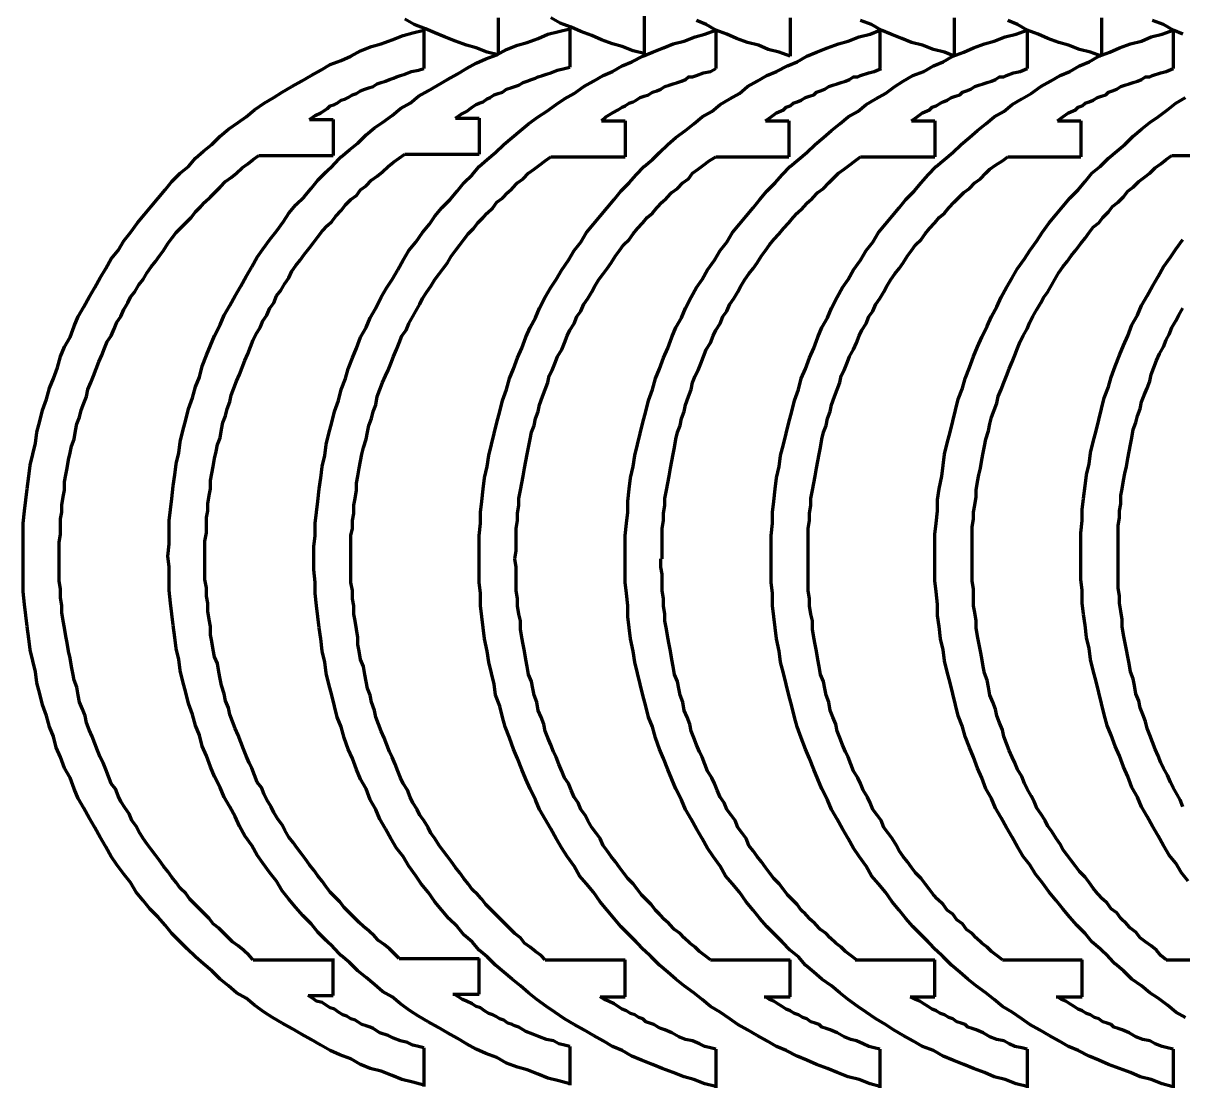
# Model space of a CAD drawing. Header units: inches. Extents: x 3 to 395, y -1 to 557.
# Drawn here: x 3 to 96.6, y 303.7 to 389.6 of the extents above; entities that cross this region are included whole.
import ezdxf

# ---------------------------------------------------------------- set-up
doc = ezdxf.new("R2010")
doc.units = ezdxf.units.IN
doc.layers.add('P', color=250, linetype='CONTINUOUS', lineweight=100)

msp = doc.modelspace()

# ---------------------------------------------------------------- linework, layer by layer
at = {"layer": 'P', "color": 0, "linetype": 'CONTINUOUS'}
for points in [[(41.333, 387), (40.444, 387.222), (39.556, 387.556), (38.778, 387.778), (37.889, 388.111), (37, 388.444), (36.222, 388.778), (35.444, 389.111), (34.556, 389.444), (33.778, 389.889)], [(41.333, 390), (41.333, 387)], [(53.111, 387.111), (52.222, 387.333), (51.333, 387.667), (50.556, 387.889), (49.667, 388.222), (48.889, 388.556), (48, 388.889), (47.222, 389.222), (46.333, 389.556), (45.556, 390)], [(53.111, 390.111), (53.111, 387.111)], [(64.889, 386.889), (64, 387.222), (63.111, 387.444), (62.333, 387.778), (61.444, 388), (60.556, 388.333), (59.778, 388.667), (58.889, 389), (58.111, 389.444), (57.333, 389.778)], [(64.889, 390), (64.889, 386.889)], [(78.111, 386.889), (77.333, 387.222), (76.444, 387.444), (75.556, 387.778), (74.667, 388), (73.889, 388.333), (73, 388.667), (72.222, 389), (71.444, 389.444), (70.556, 389.778)], [(78.111, 390), (78.111, 386.889)], [(90, 386.889), (89.111, 387.222), (88.222, 387.444), (87.333, 387.778), (86.556, 388), (85.667, 388.333), (84.889, 388.667), (84, 389), (83.222, 389.444), (82.444, 389.778)], [(90, 390), (90, 386.889)], [(96.556, 388.667), (95.778, 389), (95, 389.444), (94.111, 389.778)], [(3, 346.444), (3, 347.333), (3, 348.333), (3, 349.222), (3.111, 350.222), (3.222, 351.111), (3.333, 352), (3.444, 353), (3.556, 353.889), (3.778, 354.778), (4, 355.667), (4.111, 356.556), (4.333, 357.444), (4.556, 358.333), (4.889, 359.222), (5.111, 360.111), (5.444, 360.889), (5.778, 361.778), (6, 362.667), (6.333, 363.444), (6.778, 364.222), (7.111, 365.111), (7.444, 365.889), (7.889, 366.667), (8.333, 367.444), (8.778, 368.222), (9.222, 369), (9.667, 369.778), (10.111, 370.556), (10.667, 371.222), (11.111, 372), (11.667, 372.667), (12.222, 373.444), (12.778, 374.111), (13.333, 374.778), (13.889, 375.444), (14.444, 376.111), (15, 376.778), (15.667, 377.444), (16.333, 378), (16.889, 378.667), (17.556, 379.222), (18.222, 379.778), (18.889, 380.444), (19.556, 381), (20.333, 381.556), (21, 382), (21.667, 382.556), (22.444, 383.111), (23.222, 383.556), (23.889, 384), (24.667, 384.444), (25.444, 384.889), (26.222, 385.333), (27, 385.778), (27.778, 386.222), (28.667, 386.556), (29.444, 386.889), (30.222, 387.333), (31.111, 387.667), (31.889, 387.889), (32.778, 388.222), (33.667, 388.556), (34.444, 388.778), (35.333, 389)], [(14.667, 346.556), (14.778, 347.556), (14.778, 348.444), (14.778, 349.444), (14.889, 350.333), (15, 351.222), (15.111, 352.222), (15.222, 353.111), (15.333, 354), (15.556, 354.889), (15.667, 355.778), (15.889, 356.667), (16.111, 357.556), (16.333, 358.444), (16.667, 359.333), (16.889, 360.222), (17.222, 361), (17.444, 361.889), (17.778, 362.778), (18.111, 363.556), (18.444, 364.333), (18.889, 365.222), (19.222, 366), (19.667, 366.778), (20.111, 367.556), (20.556, 368.333), (21, 369.111), (21.444, 369.889), (21.889, 370.667), (22.333, 371.333), (22.889, 372.111), (23.444, 372.778), (24, 373.556), (24.444, 374.222), (25, 374.889), (25.667, 375.556), (26.222, 376.222), (26.778, 376.889), (27.444, 377.556), (28, 378.111), (28.667, 378.778), (29.333, 379.333), (30, 379.889), (30.667, 380.556), (31.333, 381.111), (32, 381.556), (32.778, 382.111), (33.444, 382.667), (34.222, 383.111), (34.889, 383.667), (35.667, 384.111), (36.444, 384.556), (37.222, 385), (38, 385.444), (38.778, 385.889), (39.556, 386.333), (40.333, 386.667), (41.222, 387), (42, 387.444), (42.889, 387.778), (43.667, 388), (44.556, 388.333), (45.333, 388.667), (46.222, 388.889), (47.111, 389.111)], [(26.444, 346.333), (26.444, 347.333), (26.556, 348.222), (26.556, 349.222), (26.667, 350.111), (26.778, 351), (26.889, 352), (27, 352.889), (27.111, 353.778), (27.333, 354.667), (27.444, 355.556), (27.667, 356.444), (27.889, 357.333), (28.111, 358.222), (28.444, 359.111), (28.667, 360), (29, 360.889), (29.222, 361.667), (29.556, 362.556), (29.889, 363.333), (30.222, 364.222), (30.667, 365), (31, 365.778), (31.444, 366.556), (31.889, 367.444), (32.333, 368.222), (32.778, 368.889), (33.222, 369.667), (33.667, 370.444), (34.111, 371.222), (34.667, 371.889), (35.222, 372.667), (35.778, 373.333), (36.222, 374), (36.778, 374.667), (37.444, 375.333), (38, 376), (38.556, 376.667), (39.222, 377.333), (39.778, 378), (40.444, 378.556), (41.111, 379.111), (41.778, 379.778), (42.444, 380.333), (43.111, 380.889), (43.778, 381.444), (44.556, 382), (45.222, 382.444), (46, 383), (46.667, 383.444), (47.444, 383.889), (48.222, 384.444), (49, 384.889), (49.778, 385.333), (50.556, 385.667), (51.333, 386.111), (52.111, 386.444), (53, 386.889), (53.778, 387.222), (54.667, 387.556), (55.444, 387.889), (56.333, 388.111), (57.222, 388.444), (58, 388.667), (58.889, 389)], [(35.333, 389), (35.333, 385.889)], [(39.778, 346.333), (39.778, 347.333), (39.778, 348.222), (39.889, 349.222), (39.889, 350.111), (40, 351), (40.111, 352), (40.222, 352.889), (40.444, 353.778), (40.556, 354.667), (40.778, 355.556), (41, 356.444), (41.222, 357.333), (41.444, 358.222), (41.667, 359.111), (42, 360), (42.222, 360.889), (42.556, 361.667), (42.889, 362.556), (43.222, 363.333), (43.556, 364.222), (43.889, 365), (44.333, 365.778), (44.667, 366.556), (45.111, 367.444), (45.556, 368.222), (46, 368.889), (46.444, 369.667), (47, 370.444), (47.444, 371.222), (48, 371.889), (48.444, 372.667), (49, 373.333), (49.556, 374), (50.111, 374.667), (50.667, 375.333), (51.222, 376), (51.889, 376.667), (52.444, 377.333), (53.111, 378), (53.778, 378.556), (54.333, 379.111), (55, 379.778), (55.667, 380.333), (56.444, 380.889), (57.111, 381.444), (57.778, 382), (58.556, 382.444), (59.222, 383), (60, 383.444), (60.778, 383.889), (61.444, 384.444), (62.222, 384.889), (63, 385.333), (63.778, 385.667), (64.667, 386.111), (65.444, 386.444), (66.222, 386.889), (67, 387.222), (67.889, 387.556), (68.778, 387.889), (69.556, 388.111), (70.444, 388.444), (71.333, 388.667), (72.111, 389)], [(47.111, 389.111), (47.111, 386)], [(51.556, 346.333), (51.556, 347.333), (51.556, 348.222), (51.667, 349.222), (51.778, 350.111), (51.778, 351), (51.889, 352), (52, 352.889), (52.222, 353.778), (52.333, 354.667), (52.556, 355.556), (52.778, 356.444), (53, 357.333), (53.222, 358.222), (53.444, 359.111), (53.778, 360), (54, 360.889), (54.333, 361.667), (54.667, 362.556), (55, 363.333), (55.333, 364.222), (55.667, 365), (56.111, 365.778), (56.444, 366.556), (56.889, 367.444), (57.333, 368.222), (57.778, 368.889), (58.222, 369.667), (58.778, 370.444), (59.222, 371.222), (59.778, 371.889), (60.222, 372.667), (60.778, 373.333), (61.333, 374), (61.889, 374.667), (62.444, 375.333), (63, 376), (63.667, 376.667), (64.222, 377.333), (64.889, 378), (65.556, 378.556), (66.222, 379.111), (66.889, 379.778), (67.556, 380.333), (68.222, 380.889), (68.889, 381.444), (69.556, 382), (70.333, 382.444), (71, 383), (71.778, 383.444), (72.556, 383.889), (73.333, 384.444), (74, 384.889), (74.778, 385.333), (75.667, 385.667), (76.444, 386.111), (77.222, 386.444), (78, 386.889), (78.889, 387.222), (79.667, 387.556), (80.556, 387.889), (81.333, 388.111), (82.222, 388.444), (83.111, 388.667), (84, 389)], [(58.889, 389), (58.889, 385.889)], [(63.333, 346.333), (63.333, 347.333), (63.333, 348.222), (63.444, 349.222), (63.444, 350.111), (63.556, 351), (63.667, 352), (63.778, 352.889), (64, 353.778), (64.111, 354.667), (64.333, 355.556), (64.556, 356.444), (64.778, 357.333), (65, 358.222), (65.222, 359.111), (65.556, 360), (65.778, 360.889), (66.111, 361.667), (66.444, 362.556), (66.778, 363.333), (67.111, 364.222), (67.444, 365), (67.889, 365.778), (68.222, 366.556), (68.667, 367.444), (69.111, 368.222), (69.556, 368.889), (70, 369.667), (70.556, 370.444), (71, 371.222), (71.556, 371.889), (72, 372.667), (72.556, 373.333), (73.111, 374), (73.667, 374.667), (74.222, 375.333), (74.889, 376), (75.444, 376.667), (76, 377.333), (76.667, 378), (77.333, 378.556), (78, 379.111), (78.667, 379.778), (79.333, 380.333), (80, 380.889), (80.667, 381.444), (81.333, 382), (82.111, 382.444), (82.778, 383), (83.556, 383.444), (84.333, 383.889), (85.111, 384.444), (85.889, 384.889), (86.667, 385.333), (87.444, 385.667), (88.222, 386.111), (89, 386.444), (89.778, 386.889), (90.667, 387.222), (91.444, 387.556), (92.333, 387.889), (93.222, 388.111), (94, 388.444), (94.889, 388.667), (95.778, 389)], [(72.111, 389), (72.111, 385.889)], [(84, 389), (84, 385.889)], [(95.778, 389), (95.778, 385.889)], [(26.111, 381.778), (26.556, 382.111), (27, 382.333), (27.556, 382.667), (27.778, 382.889), (28.111, 383), (28.333, 383.111), (28.667, 383.333), (29, 383.444), (29.222, 383.556), (29.556, 383.778), (29.889, 383.889), (30.222, 384.111), (30.556, 384.222), (30.889, 384.333), (31.222, 384.444), (31.556, 384.667), (31.889, 384.778), (32.222, 384.889), (32.556, 385), (32.889, 385.111), (33.111, 385.222), (33.444, 385.333), (33.778, 385.444), (34.333, 385.667), (34.889, 385.778), (35.333, 385.889)], [(37.889, 381.889), (38.333, 382.222), (38.778, 382.444), (39.222, 382.778), (39.556, 383), (39.778, 383.111), (40.111, 383.222), (40.444, 383.444), (40.667, 383.556), (41, 383.778), (41.333, 383.889), (41.667, 384), (42, 384.222), (42.333, 384.333), (42.667, 384.444), (43, 384.556), (43.333, 384.778), (43.667, 384.889), (44, 385), (44.333, 385.111), (44.556, 385.222), (44.889, 385.333), (45.222, 385.444), (45.556, 385.556), (46.111, 385.778), (46.667, 385.889), (47.111, 386)], [(49.667, 381.667), (50, 382), (50.556, 382.333), (51, 382.556), (51.333, 382.778), (51.556, 382.889), (51.889, 383.111), (52.222, 383.222), (52.444, 383.333), (52.778, 383.556), (53.111, 383.667), (53.444, 383.778), (53.778, 384), (54.111, 384.111), (54.444, 384.222), (54.778, 384.444), (55.111, 384.556), (55.444, 384.667), (55.778, 384.778), (56.111, 384.889), (56.444, 385), (56.667, 385.222), (57, 385.222), (57.333, 385.333), (57.889, 385.556), (58.444, 385.667), (58.889, 385.889)], [(62.889, 381.667), (63.333, 382), (63.778, 382.333), (64.333, 382.556), (64.556, 382.778), (64.889, 382.889), (65.111, 383.111), (65.444, 383.222), (65.778, 383.333), (66.111, 383.556), (66.444, 383.667), (66.778, 383.778), (67, 384), (67.333, 384.111), (67.667, 384.222), (68, 384.444), (68.333, 384.556), (68.667, 384.667), (69, 384.778), (69.333, 384.889), (69.667, 385), (70, 385.222), (70.333, 385.222), (70.556, 385.333), (71.222, 385.556), (71.667, 385.667), (72.222, 385.889)], [(74.667, 381.667), (75.111, 382), (75.556, 382.333), (76.111, 382.556), (76.333, 382.778), (76.667, 382.889), (77, 383.111), (77.222, 383.222), (77.556, 383.333), (77.889, 383.556), (78.222, 383.667), (78.556, 383.778), (78.778, 384), (79.111, 384.111), (79.444, 384.222), (79.778, 384.444), (80.111, 384.556), (80.444, 384.667), (80.778, 384.778), (81.111, 384.889), (81.444, 385), (81.778, 385.222), (82.111, 385.222), (82.333, 385.333), (82.889, 385.556), (83.444, 385.667), (84, 385.889)], [(86.444, 381.667), (86.889, 382), (87.333, 382.333), (87.889, 382.556), (88.111, 382.778), (88.444, 382.889), (88.667, 383.111), (89, 383.222), (89.333, 383.333), (89.667, 383.556), (90, 383.667), (90.333, 383.778), (90.556, 384), (90.889, 384.111), (91.222, 384.222), (91.556, 384.444), (91.889, 384.556), (92.222, 384.667), (92.556, 384.778), (92.889, 384.889), (93.222, 385), (93.556, 385.222), (93.889, 385.222), (94.111, 385.333), (94.778, 385.556), (95.222, 385.667), (95.778, 385.889)], [(76.556, 346.444), (76.556, 347.333), (76.556, 348.333), (76.667, 349.222), (76.778, 350.222), (76.778, 351.111), (76.889, 352), (77.111, 353), (77.222, 353.889), (77.333, 354.778), (77.556, 355.667), (77.778, 356.556), (78, 357.444), (78.222, 358.333), (78.444, 359.222), (78.778, 360.111), (79, 360.889), (79.333, 361.778), (79.667, 362.667), (80, 363.444), (80.333, 364.222), (80.778, 365.111), (81.111, 365.889), (81.556, 366.667), (81.889, 367.444), (82.333, 368.222), (82.778, 369), (83.222, 369.778), (83.778, 370.556), (84.222, 371.222), (84.778, 372), (85.222, 372.667), (85.778, 373.444), (86.333, 374.111), (86.889, 374.778), (87.444, 375.444), (88.111, 376.111), (88.667, 376.778), (89.222, 377.444), (89.889, 378), (90.556, 378.667), (91.222, 379.222), (91.889, 379.778), (92.556, 380.444), (93.222, 381), (93.889, 381.556), (94.556, 382), (95.333, 382.556), (96, 383.111), (96.778, 383.556)], [(26.111, 381.778), (28, 381.778)], [(28, 381.778), (28, 378.889)], [(37.889, 381.889), (39.778, 381.889)], [(39.778, 381.889), (39.778, 379)], [(49.667, 381.667), (51.556, 381.667)], [(51.556, 381.667), (51.556, 378.778)], [(62.889, 381.667), (64.778, 381.667)], [(64.778, 381.667), (64.778, 378.778)], [(74.667, 381.667), (76.556, 381.667)], [(76.556, 381.667), (76.556, 378.778)], [(86.444, 381.667), (88.333, 381.667)], [(88.333, 381.667), (88.333, 378.778)], [(17.667, 346.556), (17.667, 347.222), (17.667, 347.778), (17.778, 348.444), (17.778, 349), (17.778, 349.667), (17.889, 350.222), (17.889, 350.778), (18, 351.444), (18.111, 352), (18.111, 352.667), (18.222, 353.222), (18.333, 353.778), (18.444, 354.444), (18.556, 355), (18.667, 355.556), (18.889, 356.111), (19, 356.778), (19.111, 357.333), (19.333, 357.889), (19.444, 358.444), (19.667, 359), (19.778, 359.556), (20, 360.111), (20.222, 360.667), (20.444, 361.222), (20.667, 361.778), (20.889, 362.333), (21.111, 362.889), (21.333, 363.444), (21.556, 364), (21.778, 364.444), (22.111, 365), (22.333, 365.556), (22.667, 366), (22.889, 366.556), (23.222, 367), (23.444, 367.556), (23.778, 368), (24.111, 368.556), (24.444, 369), (24.667, 369.556), (25, 370), (25.333, 370.444), (25.667, 370.889), (26.111, 371.444), (26.444, 371.889), (26.778, 372.333), (27.111, 372.778), (27.556, 373.222), (27.889, 373.556), (28.222, 374), (28.667, 374.444), (29, 374.889), (29.444, 375.333), (29.889, 375.667), (30.222, 376.111), (30.667, 376.444), (31.111, 376.889), (31.556, 377.222), (32, 377.556), (32.444, 378), (32.889, 378.333), (33.333, 378.667), (33.778, 379)], [(33.778, 379), (39.778, 379)], [(5.889, 346.444), (5.889, 347.111), (5.889, 347.667), (6, 348.333), (6, 348.889), (6, 349.556), (6.111, 350.111), (6.111, 350.667), (6.222, 351.333), (6.333, 351.889), (6.333, 352.556), (6.444, 353.111), (6.556, 353.667), (6.667, 354.333), (6.778, 354.889), (6.889, 355.444), (7.111, 356), (7.222, 356.667), (7.333, 357.222), (7.556, 357.778), (7.667, 358.333), (7.889, 358.889), (8.111, 359.444), (8.222, 360), (8.444, 360.556), (8.667, 361.111), (8.889, 361.667), (9.111, 362.222), (9.333, 362.778), (9.556, 363.333), (9.778, 363.889), (10.111, 364.333), (10.333, 364.889), (10.556, 365.444), (10.889, 365.889), (11.111, 366.444), (11.444, 367), (11.667, 367.444), (12, 367.889), (12.333, 368.444), (12.667, 368.889), (13, 369.444), (13.333, 369.889), (13.667, 370.333), (14, 370.778), (14.333, 371.222), (14.667, 371.778), (15, 372.222), (15.333, 372.667), (15.778, 373.111), (16.111, 373.444), (16.556, 373.889), (16.889, 374.333), (17.333, 374.778), (17.667, 375.111), (18.111, 375.556), (18.556, 376), (18.889, 376.333), (19.333, 376.778), (19.778, 377.111), (20.222, 377.444), (20.667, 377.889), (21.111, 378.222), (21.556, 378.556), (22, 378.889)], [(22, 378.889), (28, 378.889)], [(29.444, 346.333), (29.444, 347), (29.444, 347.556), (29.444, 348.222), (29.556, 348.778), (29.556, 349.444), (29.667, 350), (29.667, 350.667), (29.778, 351.222), (29.889, 351.889), (29.889, 352.444), (30, 353), (30.111, 353.667), (30.222, 354.222), (30.333, 354.778), (30.444, 355.333), (30.667, 356), (30.778, 356.556), (30.889, 357.111), (31.111, 357.667), (31.222, 358.222), (31.444, 358.778), (31.556, 359.444), (31.778, 360), (32, 360.556), (32.222, 361.111), (32.444, 361.556), (32.667, 362.111), (32.889, 362.667), (33.111, 363.222), (33.333, 363.778), (33.556, 364.333), (33.889, 364.778), (34.111, 365.333), (34.444, 365.889), (34.667, 366.333), (35, 366.889), (35.222, 367.333), (35.556, 367.889), (35.889, 368.333), (36.222, 368.889), (36.556, 369.333), (36.889, 369.778), (37.222, 370.222), (37.556, 370.778), (37.889, 371.222), (38.222, 371.667), (38.556, 372.111), (38.889, 372.556), (39.333, 373), (39.667, 373.444), (40.111, 373.889), (40.444, 374.222), (40.889, 374.667), (41.222, 375.111), (41.667, 375.444), (42.111, 375.889), (42.444, 376.222), (42.889, 376.667), (43.333, 377), (43.778, 377.444), (44.222, 377.778), (44.667, 378.111), (45.111, 378.444), (45.556, 378.778)], [(42.667, 346.333), (42.778, 347), (42.778, 347.556), (42.778, 348.222), (42.778, 348.778), (42.889, 349.444), (42.889, 350), (43, 350.667), (43, 351.222), (43.111, 351.889), (43.222, 352.444), (43.333, 353), (43.444, 353.667), (43.556, 354.222), (43.667, 354.778), (43.778, 355.333), (43.889, 356), (44, 356.556), (44.222, 357.111), (44.333, 357.667), (44.556, 358.222), (44.667, 358.778), (44.889, 359.444), (45.111, 360), (45.333, 360.556), (45.444, 361.111), (45.667, 361.556), (45.889, 362.111), (46.111, 362.667), (46.444, 363.222), (46.667, 363.778), (46.889, 364.333), (47.111, 364.778), (47.444, 365.333), (47.667, 365.889), (48, 366.333), (48.222, 366.889), (48.556, 367.333), (48.889, 367.889), (49.111, 368.333), (49.444, 368.889), (49.778, 369.333), (50.111, 369.778), (50.444, 370.222), (50.778, 370.778), (51.111, 371.222), (51.444, 371.667), (51.889, 372.111), (52.222, 372.556), (52.556, 373), (53, 373.444), (53.333, 373.889), (53.778, 374.222), (54.111, 374.667), (54.556, 375.111), (54.889, 375.444), (55.333, 375.889), (55.778, 376.222), (56.222, 376.667), (56.667, 377), (57, 377.444), (57.444, 377.778), (57.889, 378.111), (58.333, 378.444), (58.889, 378.778)], [(45.556, 378.778), (51.556, 378.778)], [(54.556, 346.333), (54.556, 347), (54.556, 347.556), (54.556, 348.222), (54.556, 348.778), (54.667, 349.444), (54.667, 350), (54.778, 350.667), (54.778, 351.222), (54.889, 351.889), (55, 352.444), (55.111, 353), (55.222, 353.667), (55.333, 354.222), (55.444, 354.778), (55.556, 355.333), (55.667, 356), (55.778, 356.556), (56, 357.111), (56.111, 357.667), (56.333, 358.222), (56.444, 358.778), (56.667, 359.444), (56.889, 360), (57, 360.556), (57.222, 361.111), (57.444, 361.556), (57.667, 362.111), (57.889, 362.667), (58.111, 363.222), (58.444, 363.778), (58.667, 364.333), (58.889, 364.778), (59.222, 365.333), (59.444, 365.889), (59.778, 366.333), (60, 366.889), (60.333, 367.333), (60.667, 367.889), (60.889, 368.333), (61.222, 368.889), (61.556, 369.333), (61.889, 369.778), (62.222, 370.222), (62.556, 370.778), (62.889, 371.222), (63.222, 371.667), (63.556, 372.111), (64, 372.556), (64.333, 373), (64.778, 373.444), (65.111, 373.889), (65.444, 374.222), (65.889, 374.667), (66.333, 375.111), (66.667, 375.444), (67.111, 375.889), (67.556, 376.222), (68, 376.667), (68.333, 377), (68.778, 377.444), (69.222, 377.778), (69.667, 378.111), (70.111, 378.444), (70.556, 378.778)], [(58.889, 378.778), (64.778, 378.778)], [(66.333, 346.333), (66.333, 347), (66.333, 347.556), (66.333, 348.222), (66.333, 348.778), (66.444, 349.444), (66.444, 350), (66.556, 350.667), (66.556, 351.222), (66.667, 351.889), (66.778, 352.444), (66.889, 353), (67, 353.667), (67.111, 354.222), (67.222, 354.778), (67.333, 355.333), (67.444, 356), (67.556, 356.556), (67.778, 357.111), (67.889, 357.667), (68.111, 358.222), (68.222, 358.778), (68.444, 359.444), (68.667, 360), (68.889, 360.556), (69, 361.111), (69.222, 361.556), (69.444, 362.111), (69.667, 362.667), (70, 363.222), (70.222, 363.778), (70.444, 364.333), (70.667, 364.778), (71, 365.333), (71.222, 365.889), (71.556, 366.333), (71.778, 366.889), (72.111, 367.333), (72.444, 367.889), (72.667, 368.333), (73, 368.889), (73.333, 369.333), (73.667, 369.778), (74, 370.222), (74.333, 370.778), (74.667, 371.222), (75, 371.667), (75.444, 372.111), (75.778, 372.556), (76.111, 373), (76.556, 373.444), (76.889, 373.889), (77.333, 374.222), (77.667, 374.667), (78.111, 375.111), (78.444, 375.444), (78.889, 375.889), (79.333, 376.222), (79.778, 376.667), (80.222, 377), (80.667, 377.444), (81, 377.778), (81.444, 378.111), (82, 378.444), (82.444, 378.778)], [(70.556, 378.778), (76.556, 378.778)], [(79.556, 346.444), (79.556, 347.111), (79.556, 347.667), (79.556, 348.333), (79.556, 348.889), (79.667, 349.556), (79.667, 350.111), (79.778, 350.667), (79.889, 351.333), (79.889, 351.889), (80, 352.556), (80.111, 353.111), (80.222, 353.667), (80.333, 354.333), (80.444, 354.889), (80.556, 355.444), (80.667, 356), (80.889, 356.667), (81, 357.222), (81.111, 357.778), (81.333, 358.333), (81.556, 358.889), (81.667, 359.444), (81.889, 360), (82.111, 360.556), (82.333, 361.111), (82.556, 361.667), (82.778, 362.222), (83, 362.778), (83.222, 363.333), (83.444, 363.889), (83.667, 364.333), (84, 364.889), (84.222, 365.444), (84.444, 365.889), (84.778, 366.444), (85.111, 367), (85.333, 367.444), (85.667, 367.889), (86, 368.444), (86.222, 368.889), (86.556, 369.444), (86.889, 369.889), (87.222, 370.333), (87.556, 370.778), (87.889, 371.222), (88.333, 371.778), (88.667, 372.222), (89, 372.667), (89.333, 373.111), (89.778, 373.444), (90.111, 373.889), (90.556, 374.333), (90.889, 374.778), (91.333, 375.111), (91.778, 375.556), (92.111, 376), (92.556, 376.333), (93, 376.778), (93.444, 377.111), (93.889, 377.444), (94.333, 377.889), (94.778, 378.222), (95.222, 378.556), (95.667, 378.889)], [(82.444, 378.778), (88.333, 378.778)], [(95.667, 378.889), (101.556, 378.889)], [(88.333, 346.556), (88.333, 347.556), (88.333, 348.444), (88.444, 349.444), (88.444, 350.333), (88.556, 351.222), (88.667, 352.222), (88.778, 353.111), (89, 354), (89.111, 354.889), (89.333, 355.778), (89.556, 356.667), (89.778, 357.556), (90, 358.444), (90.222, 359.333), (90.556, 360.222), (90.778, 361), (91.111, 361.889), (91.444, 362.778), (91.778, 363.556), (92.111, 364.333), (92.444, 365.222), (92.889, 366), (93.222, 366.778), (93.667, 367.556), (94.111, 368.333), (94.556, 369.111), (95, 369.889), (95.556, 370.667), (96, 371.333), (96.556, 372.111)], [(91.333, 346.556), (91.333, 347.222), (91.333, 347.778), (91.333, 348.444), (91.333, 349), (91.444, 349.667), (91.444, 350.222), (91.556, 350.778), (91.556, 351.444), (91.667, 352), (91.778, 352.667), (91.889, 353.222), (92, 353.778), (92.111, 354.444), (92.222, 355), (92.333, 355.556), (92.444, 356.111), (92.556, 356.778), (92.778, 357.333), (92.889, 357.889), (93.111, 358.444), (93.222, 359), (93.444, 359.556), (93.667, 360.111), (93.889, 360.667), (94, 361.222), (94.222, 361.778), (94.444, 362.333), (94.667, 362.889), (95, 363.444), (95.222, 364), (95.444, 364.444), (95.667, 365), (96, 365.556), (96.222, 366), (96.556, 366.556)], [(35.333, 303.889), (34.444, 304.111), (33.556, 304.333), (32.778, 304.667), (31.889, 305), (31, 305.222), (30.222, 305.556), (29.444, 306), (28.556, 306.333), (27.778, 306.667), (27, 307.111), (26.222, 307.556), (25.444, 308), (24.667, 308.444), (23.889, 308.889), (23.111, 309.333), (22.444, 309.778), (21.667, 310.333), (21, 310.889), (20.222, 311.333), (19.556, 311.889), (18.889, 312.444), (18.222, 313.111), (17.556, 313.667), (16.889, 314.222), (16.222, 314.889), (15.667, 315.444), (15, 316.111), (14.444, 316.778), (13.889, 317.444), (13.222, 318.111), (12.667, 318.778), (12.111, 319.444), (11.667, 320.222), (11.111, 320.889), (10.556, 321.667), (10.111, 322.333), (9.667, 323.111), (9.222, 323.889), (8.778, 324.667), (8.333, 325.444), (7.889, 326.222), (7.444, 327), (7.111, 327.778), (6.778, 328.667), (6.333, 329.444), (6, 330.333), (5.667, 331.111), (5.444, 332), (5.111, 332.778), (4.889, 333.667), (4.556, 334.556), (4.333, 335.444), (4.111, 336.333), (4, 337.222), (3.778, 338.111), (3.556, 339), (3.444, 339.889), (3.333, 340.889), (3.222, 341.778), (3.111, 342.667), (3, 343.667), (3, 344.556), (3, 345.444), (3, 346.444)], [(21.556, 314), (21.222, 314.333), (20.778, 314.778), (20.333, 315.111), (19.889, 315.444), (19.556, 315.778), (19.111, 316.222), (18.778, 316.556), (18.333, 316.889), (18, 317.333), (17.556, 317.778), (17.222, 318.111), (16.778, 318.556), (16.444, 318.889), (16.111, 319.333), (15.667, 319.778), (15.333, 320.222), (15, 320.667), (14.667, 321.111), (14.333, 321.556), (14, 322), (13.667, 322.444), (13.333, 322.889), (13, 323.333), (12.667, 323.778), (12.333, 324.333), (12.111, 324.778), (11.778, 325.222), (11.556, 325.778), (11.222, 326.222), (10.889, 326.778), (10.667, 327.222), (10.444, 327.778), (10.111, 328.222), (9.889, 328.778), (9.667, 329.333), (9.444, 329.889), (9.222, 330.333), (9, 330.889), (8.778, 331.444), (8.556, 332), (8.333, 332.556), (8.111, 333.111), (8, 333.667), (7.778, 334.222), (7.556, 334.778), (7.444, 335.333), (7.333, 336), (7.111, 336.556), (7, 337.111), (6.889, 337.667), (6.778, 338.333), (6.667, 338.889), (6.556, 339.556), (6.444, 340.111), (6.333, 340.778), (6.222, 341.333), (6.111, 342), (6.111, 342.556), (6, 343.222), (6, 343.889), (5.889, 344.556), (5.889, 345.111), (5.889, 345.778), (5.889, 346.444)], [(47.111, 304), (46.222, 304.222), (45.333, 304.444), (44.556, 304.778), (43.667, 305.111), (42.889, 305.333), (42, 305.667), (41.222, 306.111), (40.333, 306.444), (39.556, 306.778), (38.778, 307.222), (38, 307.667), (37.222, 308.111), (36.444, 308.556), (35.667, 309), (34.889, 309.444), (34.222, 309.889), (33.444, 310.444), (32.778, 311), (32, 311.444), (31.333, 312), (30.667, 312.556), (30, 313.111), (29.333, 313.778), (28.667, 314.333), (28, 315), (27.444, 315.556), (26.778, 316.222), (26.222, 316.889), (25.556, 317.556), (25, 318.222), (24.444, 318.889), (23.889, 319.556), (23.444, 320.333), (22.889, 321), (22.333, 321.778), (21.889, 322.444), (21.444, 323.222), (20.889, 324), (20.444, 324.778), (20.111, 325.556), (19.667, 326.333), (19.222, 327.111), (18.889, 327.889), (18.444, 328.778), (18.111, 329.556), (17.778, 330.444), (17.444, 331.222), (17.222, 332.111), (16.889, 332.889), (16.667, 333.778), (16.333, 334.667), (16.111, 335.556), (15.889, 336.444), (15.667, 337.333), (15.556, 338.222), (15.333, 339.111), (15.222, 340), (15.111, 341), (15, 341.889), (14.889, 342.778), (14.778, 343.778), (14.778, 344.667), (14.778, 345.667), (14.667, 346.556)], [(33.333, 314.111), (32.889, 314.556), (32.556, 314.889), (32.111, 315.222), (31.667, 315.556), (31.333, 315.889), (30.889, 316.333), (30.444, 316.667), (30.111, 317), (29.667, 317.444), (29.333, 317.778), (28.889, 318.222), (28.556, 318.667), (28.222, 319), (27.778, 319.444), (27.444, 319.889), (27.111, 320.333), (26.778, 320.778), (26.444, 321.222), (26.111, 321.667), (25.778, 322.111), (25.444, 322.556), (25.111, 323), (24.778, 323.444), (24.444, 323.889), (24.111, 324.444), (23.889, 324.889), (23.556, 325.333), (23.222, 325.889), (23, 326.333), (22.667, 326.889), (22.444, 327.333), (22.222, 327.889), (21.889, 328.333), (21.667, 328.889), (21.444, 329.444), (21.222, 329.889), (21, 330.444), (20.778, 331), (20.556, 331.556), (20.333, 332.111), (20.111, 332.667), (19.889, 333.222), (19.667, 333.778), (19.556, 334.333), (19.333, 334.889), (19.222, 335.444), (19, 336.111), (18.889, 336.667), (18.778, 337.222), (18.667, 337.889), (18.444, 338.444), (18.333, 339), (18.222, 339.667), (18.111, 340.222), (18.111, 340.889), (18, 341.444), (17.889, 342.111), (17.889, 342.778), (17.778, 343.333), (17.778, 344), (17.667, 344.667), (17.667, 345.222), (17.667, 345.889), (17.667, 346.556)], [(58.889, 303.778), (58, 304), (57.111, 304.333), (56.333, 304.556), (55.444, 304.889), (54.556, 305.222), (53.778, 305.556), (52.889, 305.889), (52.111, 306.222), (51.333, 306.667), (50.556, 307), (49.778, 307.444), (49, 307.889), (48.222, 308.333), (47.444, 308.778), (46.667, 309.222), (45.889, 309.778), (45.222, 310.222), (44.444, 310.778), (43.778, 311.333), (43.111, 311.889), (42.444, 312.444), (41.778, 313), (41.111, 313.556), (40.444, 314.222), (39.778, 314.778), (39.222, 315.444), (38.556, 316), (38, 316.667), (37.333, 317.333), (36.778, 318), (36.222, 318.667), (35.667, 319.444), (35.111, 320.111), (34.667, 320.778), (34.111, 321.556), (33.667, 322.333), (33.111, 323), (32.667, 323.778), (32.222, 324.556), (31.778, 325.333), (31.444, 326.111), (31, 326.889), (30.667, 327.778), (30.222, 328.556), (29.889, 329.333), (29.556, 330.222), (29.222, 331), (28.889, 331.889), (28.667, 332.778), (28.333, 333.556), (28.111, 334.444), (27.889, 335.333), (27.667, 336.222), (27.444, 337.111), (27.333, 338), (27.111, 338.889), (27, 339.889), (26.889, 340.778), (26.778, 341.667), (26.667, 342.556), (26.556, 343.556), (26.556, 344.444), (26.444, 345.444), (26.444, 346.333)], [(45.111, 314), (44.778, 314.333), (44.333, 314.667), (43.889, 315), (43.444, 315.333), (43.111, 315.778), (42.667, 316.111), (42.333, 316.444), (41.889, 316.889), (41.556, 317.222), (41.111, 317.667), (40.778, 318), (40.333, 318.444), (40, 318.889), (39.667, 319.222), (39.222, 319.667), (38.889, 320.111), (38.556, 320.556), (38.222, 321), (37.889, 321.444), (37.556, 321.889), (37.222, 322.333), (36.889, 322.778), (36.556, 323.222), (36.222, 323.778), (35.889, 324.222), (35.667, 324.667), (35.333, 325.222), (35, 325.667), (34.778, 326.111), (34.444, 326.667), (34.222, 327.111), (34, 327.667), (33.667, 328.222), (33.444, 328.667), (33.222, 329.222), (33, 329.778), (32.778, 330.333), (32.556, 330.778), (32.333, 331.333), (32.111, 331.889), (31.889, 332.444), (31.667, 333), (31.444, 333.556), (31.333, 334.111), (31.111, 334.778), (31, 335.333), (30.778, 335.889), (30.667, 336.444), (30.556, 337), (30.444, 337.667), (30.222, 338.222), (30.111, 338.889), (30, 339.444), (30, 340), (29.889, 340.667), (29.778, 341.333), (29.667, 341.889), (29.667, 342.556), (29.556, 343.111), (29.556, 343.778), (29.444, 344.444), (29.444, 345.111), (29.444, 345.667), (29.444, 346.333)], [(72.111, 303.778), (71.333, 304), (70.444, 304.333), (69.556, 304.556), (68.667, 304.889), (67.889, 305.222), (67, 305.556), (66.222, 305.889), (65.444, 306.222), (64.556, 306.667), (63.778, 307), (63, 307.444), (62.222, 307.889), (61.444, 308.333), (60.667, 308.778), (60, 309.222), (59.222, 309.778), (58.444, 310.222), (57.778, 310.778), (57.111, 311.333), (56.333, 311.889), (55.667, 312.444), (55, 313), (54.333, 313.556), (53.667, 314.222), (53.111, 314.778), (52.444, 315.444), (51.889, 316), (51.222, 316.667), (50.667, 317.333), (50.111, 318), (49.556, 318.667), (49, 319.444), (48.444, 320.111), (47.889, 320.778), (47.444, 321.556), (46.889, 322.333), (46.444, 323), (46, 323.778), (45.556, 324.556), (45.111, 325.333), (44.667, 326.111), (44.333, 326.889), (43.889, 327.778), (43.556, 328.556), (43.222, 329.333), (42.889, 330.222), (42.556, 331), (42.222, 331.889), (41.889, 332.778), (41.667, 333.556), (41.444, 334.444), (41.111, 335.333), (41, 336.222), (40.778, 337.111), (40.556, 338), (40.444, 338.889), (40.222, 339.889), (40.111, 340.778), (40, 341.667), (39.889, 342.556), (39.889, 343.556), (39.778, 344.444), (39.778, 345.444), (39.778, 346.333)], [(58.444, 314), (58, 314.333), (57.556, 314.667), (57.222, 315), (56.778, 315.333), (56.333, 315.778), (56, 316.111), (55.556, 316.444), (55.111, 316.889), (54.778, 317.222), (54.333, 317.667), (54, 318), (53.667, 318.444), (53.222, 318.889), (52.889, 319.222), (52.556, 319.667), (52.222, 320.111), (51.778, 320.556), (51.444, 321), (51.111, 321.444), (50.778, 321.889), (50.444, 322.333), (50.111, 322.778), (49.778, 323.222), (49.556, 323.778), (49.222, 324.222), (48.889, 324.667), (48.556, 325.222), (48.333, 325.667), (48, 326.111), (47.778, 326.667), (47.444, 327.111), (47.222, 327.667), (47, 328.222), (46.667, 328.667), (46.444, 329.222), (46.222, 329.778), (46, 330.333), (45.778, 330.778), (45.556, 331.333), (45.333, 331.889), (45.111, 332.444), (45, 333), (44.778, 333.556), (44.556, 334.111), (44.444, 334.778), (44.222, 335.333), (44.111, 335.889), (44, 336.444), (43.778, 337), (43.667, 337.667), (43.556, 338.222), (43.444, 338.889), (43.333, 339.444), (43.222, 340), (43.111, 340.667), (43.111, 341.333), (43, 341.889), (42.889, 342.556), (42.889, 343.111), (42.778, 343.778), (42.778, 344.444), (42.778, 345.111), (42.778, 345.667), (42.667, 346.333)], [(84, 303.778), (83.111, 304), (82.222, 304.333), (81.333, 304.556), (80.556, 304.889), (79.667, 305.222), (78.889, 305.556), (78, 305.889), (77.222, 306.222), (76.444, 306.667), (75.556, 307), (74.778, 307.444), (74, 307.889), (73.222, 308.333), (72.556, 308.778), (71.778, 309.222), (71, 309.778), (70.333, 310.222), (69.556, 310.778), (68.889, 311.333), (68.222, 311.889), (67.444, 312.444), (66.778, 313), (66.111, 313.556), (65.556, 314.222), (64.889, 314.778), (64.222, 315.444), (63.667, 316), (63, 316.667), (62.444, 317.333), (61.889, 318), (61.333, 318.667), (60.778, 319.444), (60.222, 320.111), (59.667, 320.778), (59.222, 321.556), (58.667, 322.333), (58.222, 323), (57.778, 323.778), (57.333, 324.556), (56.889, 325.333), (56.444, 326.111), (56.111, 326.889), (55.667, 327.778), (55.333, 328.556), (55, 329.333), (54.667, 330.222), (54.333, 331), (54, 331.889), (53.778, 332.778), (53.444, 333.556), (53.222, 334.444), (53, 335.333), (52.778, 336.222), (52.556, 337.111), (52.333, 338), (52.222, 338.889), (52, 339.889), (51.889, 340.778), (51.778, 341.667), (51.778, 342.556), (51.667, 343.556), (51.556, 344.444), (51.556, 345.444), (51.556, 346.333)], [(70.222, 314), (69.778, 314.333), (69.333, 314.667), (69, 315), (68.556, 315.333), (68.111, 315.778), (67.778, 316.111), (67.333, 316.444), (66.889, 316.889), (66.556, 317.222), (66.111, 317.667), (65.778, 318), (65.444, 318.444), (65, 318.889), (64.667, 319.222), (64.333, 319.667), (64, 320.111), (63.556, 320.556), (63.222, 321), (62.889, 321.444), (62.556, 321.889), (62.222, 322.333), (61.889, 322.778), (61.556, 323.222), (61.333, 323.778), (61, 324.222), (60.667, 324.667), (60.444, 325.222), (60.111, 325.667), (59.778, 326.111), (59.556, 326.667), (59.222, 327.111), (59, 327.667), (58.778, 328.222), (58.556, 328.667), (58.222, 329.222), (58, 329.778), (57.778, 330.333), (57.556, 330.778), (57.333, 331.333), (57.111, 331.889), (56.889, 332.444), (56.778, 333), (56.556, 333.556), (56.333, 334.111), (56.222, 334.778), (56, 335.333), (55.889, 335.889), (55.778, 336.444), (55.556, 337), (55.444, 337.667), (55.333, 338.222), (55.222, 338.889), (55.111, 339.444), (55, 340), (54.889, 340.667), (54.778, 341.333), (54.778, 341.889), (54.667, 342.556), (54.667, 343.111), (54.556, 343.778), (54.556, 344.444), (54.556, 345.111), (54.444, 345.667), (54.444, 346.333)], [(95.667, 303.778), (94.889, 304), (94, 304.333), (93.111, 304.556), (92.333, 304.889), (91.444, 305.222), (90.556, 305.556), (89.778, 305.889), (89, 306.222), (88.111, 306.667), (87.333, 307), (86.556, 307.444), (85.778, 307.889), (85, 308.333), (84.222, 308.778), (83.556, 309.222), (82.778, 309.778), (82, 310.222), (81.333, 310.778), (80.667, 311.333), (79.889, 311.889), (79.222, 312.444), (78.556, 313), (77.889, 313.556), (77.222, 314.222), (76.667, 314.778), (76, 315.444), (75.444, 316), (74.778, 316.667), (74.222, 317.333), (73.667, 318), (73.111, 318.667), (72.556, 319.444), (72, 320.111), (71.444, 320.778), (71, 321.556), (70.444, 322.333), (70, 323), (69.556, 323.778), (69.111, 324.556), (68.667, 325.333), (68.222, 326.111), (67.889, 326.889), (67.444, 327.778), (67.111, 328.556), (66.778, 329.333), (66.444, 330.222), (66.111, 331), (65.778, 331.889), (65.444, 332.778), (65.222, 333.556), (65, 334.444), (64.778, 335.333), (64.556, 336.222), (64.333, 337.111), (64.111, 338), (64, 338.889), (63.778, 339.889), (63.667, 340.778), (63.556, 341.667), (63.444, 342.556), (63.444, 343.556), (63.333, 344.444), (63.333, 345.444), (63.333, 346.333)], [(82, 314), (81.556, 314.333), (81.111, 314.667), (80.778, 315), (80.333, 315.333), (79.889, 315.778), (79.556, 316.111), (79.111, 316.444), (78.778, 316.889), (78.333, 317.222), (78, 317.667), (77.556, 318), (77.222, 318.444), (76.778, 318.889), (76.444, 319.222), (76.111, 319.667), (75.778, 320.111), (75.444, 320.556), (75, 321), (74.667, 321.444), (74.333, 321.889), (74, 322.333), (73.667, 322.778), (73.444, 323.222), (73.111, 323.778), (72.778, 324.222), (72.444, 324.667), (72.222, 325.222), (71.889, 325.667), (71.556, 326.111), (71.333, 326.667), (71.111, 327.111), (70.778, 327.667), (70.556, 328.222), (70.333, 328.667), (70, 329.222), (69.778, 329.778), (69.556, 330.333), (69.333, 330.778), (69.111, 331.333), (68.889, 331.889), (68.667, 332.444), (68.556, 333), (68.333, 333.556), (68.111, 334.111), (68, 334.778), (67.778, 335.333), (67.667, 335.889), (67.556, 336.444), (67.333, 337), (67.222, 337.667), (67.111, 338.222), (67, 338.889), (66.889, 339.444), (66.778, 340), (66.667, 340.667), (66.667, 341.333), (66.556, 341.889), (66.444, 342.556), (66.444, 343.111), (66.333, 343.778), (66.333, 344.444), (66.333, 345.111), (66.333, 345.667), (66.333, 346.333)], [(96.778, 309.333), (96, 309.778), (95.333, 310.333), (94.556, 310.889), (93.889, 311.333), (93.222, 311.889), (92.444, 312.444), (91.778, 313.111), (91.111, 313.667), (90.556, 314.222), (89.889, 314.889), (89.222, 315.444), (88.667, 316.111), (88, 316.778), (87.444, 317.444), (86.889, 318.111), (86.333, 318.778), (85.778, 319.444), (85.222, 320.222), (84.667, 320.889), (84.222, 321.667), (83.667, 322.333), (83.222, 323.111), (82.778, 323.889), (82.333, 324.667), (81.889, 325.444), (81.444, 326.222), (81.111, 327), (80.667, 327.778), (80.333, 328.667), (80, 329.444), (79.667, 330.333), (79.333, 331.111), (79, 332), (78.778, 332.778), (78.444, 333.667), (78.222, 334.556), (78, 335.444), (77.778, 336.333), (77.556, 337.222), (77.333, 338.111), (77.222, 339), (77, 339.889), (76.889, 340.889), (76.778, 341.778), (76.778, 342.667), (76.667, 343.667), (76.556, 344.556), (76.556, 345.444), (76.556, 346.444)], [(95.222, 314), (94.778, 314.333), (94.444, 314.778), (94, 315.111), (93.556, 315.444), (93.111, 315.778), (92.778, 316.222), (92.333, 316.556), (92, 316.889), (91.556, 317.333), (91.222, 317.778), (90.778, 318.111), (90.444, 318.556), (90.111, 318.889), (89.667, 319.333), (89.333, 319.778), (89, 320.222), (88.667, 320.667), (88.222, 321.111), (87.889, 321.556), (87.556, 322), (87.222, 322.444), (86.889, 322.889), (86.667, 323.333), (86.333, 323.778), (86, 324.333), (85.667, 324.778), (85.444, 325.222), (85.111, 325.778), (84.778, 326.222), (84.556, 326.778), (84.333, 327.222), (84, 327.778), (83.778, 328.222), (83.556, 328.778), (83.222, 329.333), (83, 329.889), (82.778, 330.333), (82.556, 330.889), (82.333, 331.444), (82.111, 332), (82, 332.556), (81.778, 333.111), (81.556, 333.667), (81.444, 334.222), (81.222, 334.778), (81, 335.333), (80.889, 336), (80.778, 336.556), (80.556, 337.111), (80.444, 337.667), (80.333, 338.333), (80.222, 338.889), (80.111, 339.556), (80, 340.111), (79.889, 340.778), (79.889, 341.333), (79.778, 342), (79.667, 342.556), (79.667, 343.222), (79.667, 343.889), (79.556, 344.556), (79.556, 345.111), (79.556, 345.778), (79.556, 346.444)], [(97, 320.333), (96.444, 321), (96, 321.778), (95.444, 322.444), (95, 323.222), (94.556, 324), (94.111, 324.778), (93.667, 325.556), (93.222, 326.333), (92.889, 327.111), (92.444, 327.889), (92.111, 328.778), (91.778, 329.556), (91.444, 330.444), (91.111, 331.222), (90.778, 332.111), (90.444, 332.889), (90.222, 333.778), (90, 334.667), (89.778, 335.556), (89.556, 336.444), (89.333, 337.333), (89.111, 338.222), (89, 339.111), (88.778, 340), (88.667, 341), (88.556, 341.889), (88.444, 342.778), (88.444, 343.778), (88.333, 344.667), (88.333, 345.667), (88.333, 346.556)], [(96.556, 326.333), (96.333, 326.889), (96.111, 327.333), (95.778, 327.889), (95.556, 328.333), (95.333, 328.889), (95, 329.444), (94.778, 329.889), (94.556, 330.444), (94.333, 331), (94.111, 331.556), (93.889, 332.111), (93.667, 332.667), (93.556, 333.222), (93.333, 333.778), (93.111, 334.333), (93, 334.889), (92.778, 335.444), (92.667, 336.111), (92.556, 336.667), (92.333, 337.222), (92.222, 337.889), (92.111, 338.444), (92, 339), (91.889, 339.667), (91.778, 340.222), (91.667, 340.889), (91.667, 341.444), (91.556, 342.111), (91.444, 342.778), (91.444, 343.333), (91.333, 344), (91.333, 344.667), (91.333, 345.222), (91.333, 345.889), (91.333, 346.556)], [(21.556, 314), (28, 314)], [(28, 311.111), (28, 314.111)], [(33.333, 314.111), (39.778, 314.111)], [(39.778, 311.222), (39.778, 314.111)], [(45.111, 314), (51.556, 314)], [(51.556, 311), (51.556, 314)], [(58.444, 314), (64.889, 314)], [(64.889, 311), (64.889, 314)], [(70.111, 314), (76.556, 314)], [(76.556, 311), (76.556, 314)], [(82, 314), (88.444, 314)], [(88.444, 311), (88.444, 314)], [(95.222, 314), (101.667, 314)], [(26, 311.111), (28, 311.111)], [(35.333, 306.889), (34.889, 307), (34.444, 307.111), (34, 307.333), (33.444, 307.444), (32.889, 307.667), (32.444, 307.889), (31.778, 308.111), (31.222, 308.444), (31, 308.556), (30.667, 308.667), (30.333, 308.778), (30, 309), (29.778, 309.111), (29.444, 309.222), (29.111, 309.444), (28.778, 309.556), (28.444, 309.778), (28.111, 310), (27.778, 310.111), (27.444, 310.333), (27.111, 310.556), (26.667, 310.667), (26.333, 310.889), (26, 311.111)], [(37.667, 311.222), (39.778, 311.222)], [(47.111, 307), (46.667, 307.111), (46.222, 307.222), (45.778, 307.444), (45.222, 307.556), (44.667, 307.778), (44.111, 308), (43.556, 308.222), (43, 308.556), (42.667, 308.667), (42.444, 308.778), (42.111, 308.889), (41.778, 309.111), (41.444, 309.222), (41.111, 309.444), (40.889, 309.556), (40.556, 309.667), (40.222, 309.889), (39.889, 310.111), (39.556, 310.222), (39.222, 310.444), (38.778, 310.667), (38.444, 310.778), (38.111, 311), (37.778, 311.222)], [(49.556, 311), (51.556, 311)], [(58.889, 306.778), (58.444, 306.889), (58, 307), (57.556, 307.222), (57, 307.444), (56.444, 307.556), (55.889, 307.778), (55.333, 308.111), (54.778, 308.333), (54.444, 308.444), (54.222, 308.556), (53.889, 308.778), (53.556, 308.889), (53.222, 309), (53, 309.222), (52.667, 309.333), (52.333, 309.556), (52, 309.667), (51.667, 309.889), (51.333, 310), (51, 310.222), (50.667, 310.444), (50.222, 310.667), (49.889, 310.778), (49.556, 311)], [(62.778, 311), (64.889, 311)], [(72.111, 306.778), (71.667, 306.889), (71.222, 307), (70.778, 307.222), (70.222, 307.444), (69.778, 307.556), (69.222, 307.778), (68.667, 308.111), (68.111, 308.333), (67.778, 308.444), (67.444, 308.556), (67.222, 308.778), (66.889, 308.889), (66.556, 309), (66.222, 309.222), (65.889, 309.333), (65.556, 309.556), (65.222, 309.667), (64.889, 309.889), (64.556, 310), (64.222, 310.222), (63.889, 310.444), (63.556, 310.667), (63.222, 310.778), (62.889, 311)], [(74.556, 311), (76.556, 311)], [(84, 306.778), (83.556, 306.889), (83, 307), (82.556, 307.222), (82.111, 307.444), (81.556, 307.556), (81, 307.778), (80.444, 308.111), (79.889, 308.333), (79.556, 308.444), (79.222, 308.556), (79, 308.778), (78.667, 308.889), (78.333, 309), (78, 309.222), (77.667, 309.333), (77.333, 309.556), (77, 309.667), (76.667, 309.889), (76.333, 310), (76, 310.222), (75.667, 310.444), (75.333, 310.667), (75, 310.778), (74.556, 311)], [(86.333, 311), (88.444, 311)], [(95.778, 306.778), (95.333, 306.889), (94.889, 307), (94.333, 307.222), (93.889, 307.444), (93.333, 307.556), (92.778, 307.778), (92.222, 308.111), (91.667, 308.333), (91.333, 308.444), (91, 308.556), (90.778, 308.778), (90.444, 308.889), (90.111, 309), (89.778, 309.222), (89.444, 309.333), (89.111, 309.556), (88.778, 309.667), (88.444, 309.889), (88.111, 310), (87.778, 310.222), (87.444, 310.444), (87.111, 310.667), (86.778, 310.778), (86.444, 311)], [(35.333, 306.889), (35.333, 303.778)], [(47.111, 307), (47.111, 303.889)], [(58.889, 306.778), (58.889, 303.667)], [(72.111, 306.778), (72.111, 303.667)], [(84, 306.778), (84, 303.667)], [(95.778, 306.778), (95.778, 303.667)]]:
    msp.add_lwpolyline(points, dxfattribs=at)

doc.saveas('drawing.dxf')
